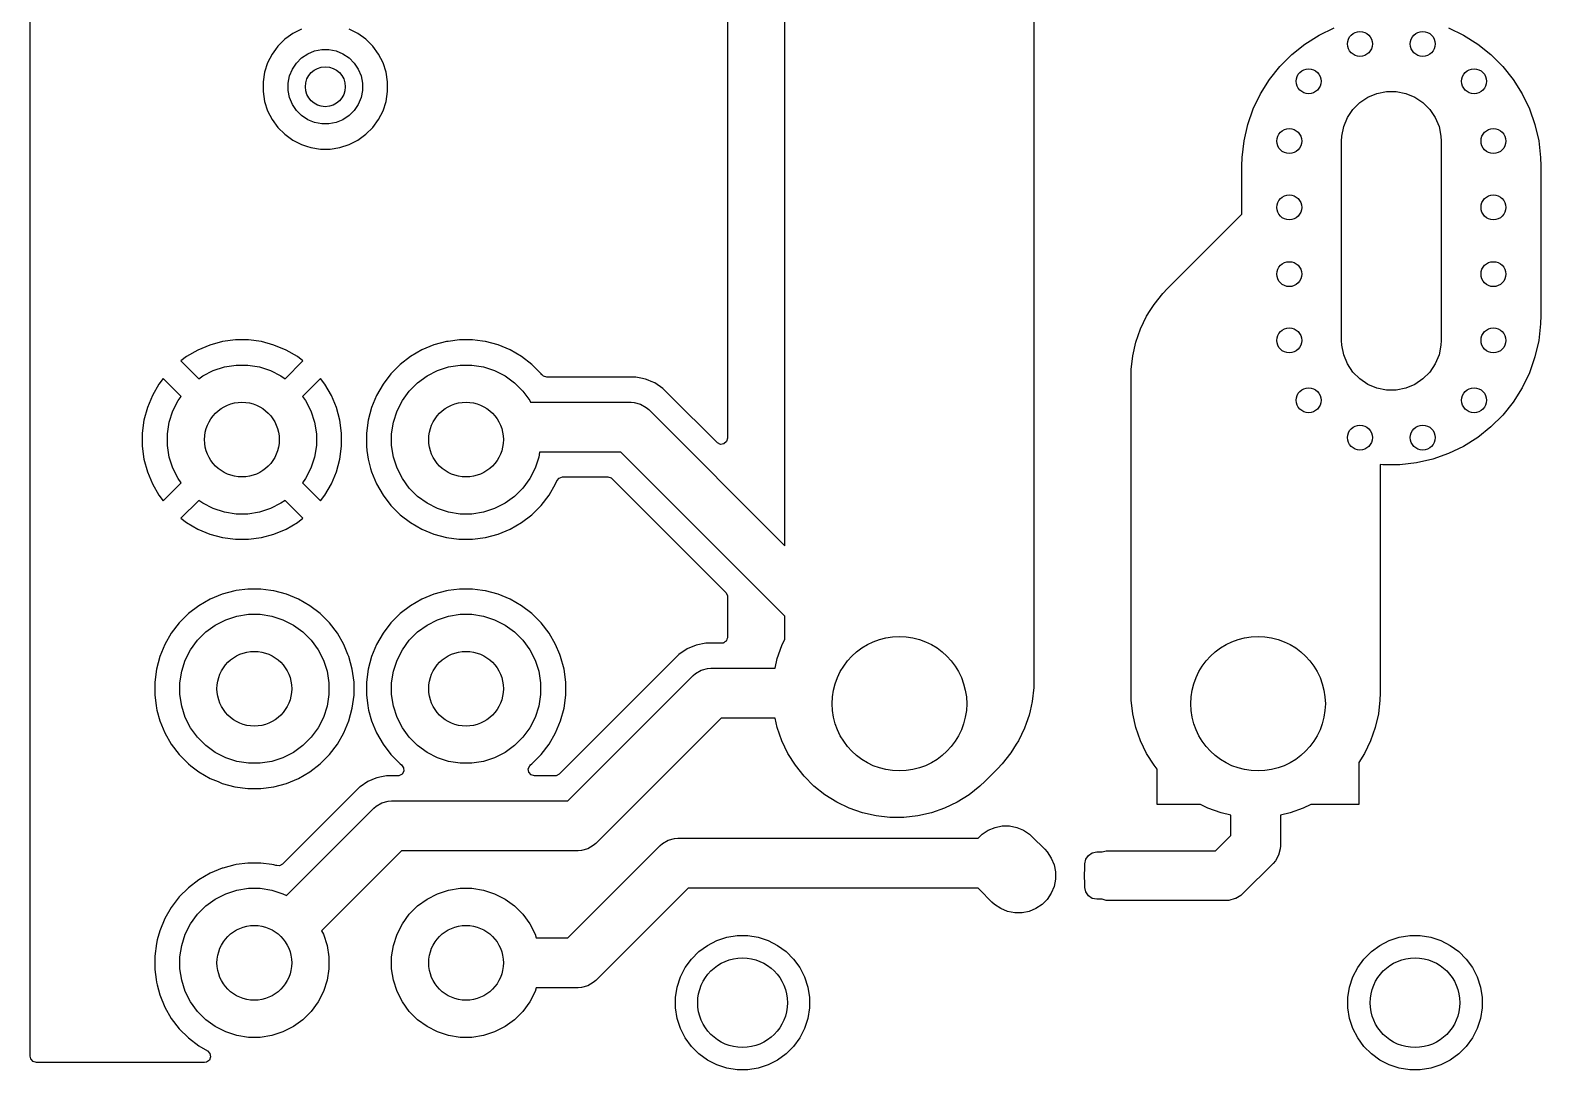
# Model space of a CAD drawing. Extents: x 106.5 to 136.8, y -97.6 to -56.6.
# Drawn here: x 106.5 to 136.82, y -97.65 to -76.79 of the extents above; entities that cross this region are included whole.
import ezdxf

# ---------------------------------------------------------------- set-up
doc = ezdxf.new("R2010")
doc.units = 0
doc.layers.add('BLACK', color=7, linetype='CONTINUOUS')

msp = doc.modelspace()

# ---------------------------------------------------------------- linework, layer by layer
at = {"layer": 'BLACK', "linetype": 'CONTINUOUS'}
for p, q in [((121.65, -87.130394), (121.65, -64.1625)), ((126.65, -64.1625), (126.65, -89.8375)), ((120.5, -70.801362), (120.5, -84.973218)), ((106.5005, -84.868905), (106.5005, -73.302134)), ((111.610351, -76.966173), (111.471174, -77.10535)), ((111.610352, -76.966173), (111.610351, -76.966173)), ((111.610354, -76.966171), (111.610352, -76.966173)), ((111.678741, -76.916484), (111.610354, -76.966171)), ((111.769594, -76.850475), (111.678741, -76.916484)), ((111.944974, -76.761114), (111.769594, -76.850475)), ((113.080405, -76.850475), (112.905029, -76.761116)), ((113.239646, -76.966171), (113.080405, -76.850475)), ((113.378828, -77.105353), (113.239646, -76.966171)), ((132.088986, -77.063314), (132.373843, -76.884327)), ((132.373843, -76.884327), (132.67695, -76.738358)), ((134.97305, -76.738358), (135.276157, -76.884327)), ((135.276157, -76.884327), (135.561014, -77.063314)), ((111.355476, -77.264593), (111.266117, -77.439969)), ((111.421485, -77.17374), (111.355476, -77.264593)), ((111.471172, -77.105353), (111.421485, -77.17374)), ((111.471174, -77.105351), (111.471172, -77.105353)), ((111.471174, -77.10535), (111.471174, -77.105351)), ((111.949205, -77.340241), (112.071452, -77.258558)), ((112.071452, -77.258558), (112.207286, -77.202294)), ((112.207286, -77.202294), (112.351487, -77.17361)), ((112.351487, -77.17361), (112.498513, -77.17361)), ((112.498513, -77.17361), (112.642714, -77.202294)), ((112.642714, -77.202294), (112.778548, -77.258558)), ((112.778548, -77.258558), (112.900795, -77.340241)), ((113.494523, -77.264593), (113.378828, -77.105353)), ((113.583882, -77.439969), (113.494523, -77.264593)), ((131.588074, -77.510957), (131.82596, -77.273071)), ((131.82596, -77.273071), (132.088986, -77.063314)), ((135.561014, -77.063314), (135.82404, -77.273071)), ((135.82404, -77.273071), (136.061926, -77.510957)), ((111.20529, -77.627172), (111.1745, -77.821576)), ((111.266117, -77.439969), (111.20529, -77.627172)), ((111.707295, -77.702285), (111.763559, -77.566451)), ((111.763559, -77.566451), (111.845242, -77.444204)), ((111.845242, -77.444204), (111.949205, -77.340241)), ((112.900795, -77.340241), (113.004758, -77.444204)), ((113.004758, -77.444204), (113.086441, -77.566451)), ((113.086441, -77.566451), (113.142705, -77.702285)), ((113.644709, -77.627172), (113.583882, -77.439969)), ((113.6755, -77.821576), (113.644709, -77.627172)), ((131.378317, -77.773983), (131.588074, -77.510957)), ((136.061926, -77.510957), (136.271683, -77.773983)), ((111.1745, -77.821576), (111.1745, -78.018421)), ((111.678611, -77.846486), (111.707295, -77.702285)), ((111.678611, -77.993512), (111.678611, -77.846486)), ((113.142705, -77.702285), (113.171389, -77.846486)), ((113.171389, -77.846486), (113.171389, -77.993512)), ((113.6755, -78.018421), (113.6755, -77.821576)), ((131.19933, -78.05884), (131.378317, -77.773983)), ((136.271683, -77.773983), (136.45067, -78.05884)), ((111.1745, -78.018421), (111.20529, -78.212825)), ((111.20529, -78.212825), (111.266117, -78.400028)), ((111.707295, -78.137713), (111.678611, -77.993512)), ((111.763559, -78.273547), (111.707295, -78.137713)), ((113.142705, -78.137713), (113.086441, -78.273547)), ((113.171389, -77.993512), (113.142705, -78.137713)), ((113.583884, -78.400024), (113.644709, -78.212825)), ((113.644709, -78.212825), (113.6755, -78.018421)), ((131.053361, -78.361947), (131.19933, -78.05884)), ((133.05199, -78.375604), (133.190607, -78.236987)), ((133.190607, -78.236987), (133.353603, -78.128076)), ((133.353603, -78.128076), (133.534715, -78.053057)), ((133.534715, -78.053057), (133.726983, -78.014812)), ((133.726983, -78.014812), (133.923017, -78.014812)), ((133.923017, -78.014812), (134.115285, -78.053057)), ((134.115285, -78.053057), (134.296397, -78.128076)), ((134.296397, -78.128076), (134.459393, -78.236987)), ((134.459393, -78.236987), (134.59801, -78.375604)), ((136.45067, -78.05884), (136.596639, -78.361947)), ((111.266117, -78.400028), (111.355476, -78.575404)), ((111.845242, -78.395794), (111.763559, -78.273547)), ((111.949205, -78.499757), (111.845242, -78.395794)), ((112.071452, -78.58144), (111.949205, -78.499757)), ((112.900795, -78.499757), (112.778548, -78.58144)), ((113.004758, -78.395794), (112.900795, -78.499757)), ((113.086441, -78.273547), (113.004758, -78.395794)), ((113.494524, -78.575404), (113.583884, -78.400024)), ((130.942248, -78.67949), (131.053361, -78.361947)), ((132.86806, -78.719712), (132.943079, -78.5386)), ((132.943079, -78.5386), (133.05199, -78.375604)), ((134.59801, -78.375604), (134.706921, -78.5386)), ((134.706921, -78.5386), (134.78194, -78.719712)), ((136.596639, -78.361947), (136.707752, -78.67949)), ((111.355476, -78.575404), (111.471172, -78.734645)), ((111.471172, -78.734645), (111.610354, -78.873827)), ((112.207286, -78.637704), (112.071452, -78.58144)), ((112.351487, -78.666388), (112.207286, -78.637704)), ((112.498513, -78.666388), (112.351487, -78.666388)), ((112.642714, -78.637704), (112.498513, -78.666388)), ((112.778548, -78.58144), (112.642714, -78.637704)), ((113.239646, -78.873827), (113.378828, -78.734645)), ((113.378828, -78.734645), (113.494524, -78.575404)), ((130.867387, -79.007478), (130.942248, -78.67949)), ((132.829815, -78.91198), (132.86806, -78.719712)), ((134.78194, -78.719712), (134.820185, -78.91198)), ((136.707752, -78.67949), (136.782613, -79.007478)), ((111.610354, -78.873827), (111.769595, -78.989523)), ((111.769595, -78.989523), (111.852455, -79.031742)), ((111.852455, -79.031742), (111.94497, -79.078881)), ((111.94497, -79.078881), (111.944972, -79.078881)), ((111.944972, -79.078881), (111.944975, -79.078883)), ((111.944975, -79.078883), (112.045317, -79.111486)), ((112.045317, -79.111486), (112.132173, -79.139708)), ((112.132173, -79.139708), (112.326578, -79.170499)), ((112.523422, -79.170499), (112.717826, -79.139708)), ((112.717826, -79.139708), (112.905025, -79.078883)), ((112.905025, -79.078883), (113.080405, -78.989523)), ((113.080405, -78.989523), (113.239646, -78.873827)), ((130.82972, -79.341786), (130.867387, -79.007478)), ((132.825, -79.009997), (132.829815, -78.91198)), ((132.825, -83.009997), (132.825, -79.009997)), ((134.820185, -78.91198), (134.825, -79.009997)), ((134.825, -79.009997), (134.825, -83.009997)), ((136.782613, -79.007478), (136.82028, -79.341786)), ((112.326578, -79.170499), (112.326583, -79.170499)), ((112.326583, -79.170499), (112.523422, -79.170499)), ((130.825, -79.509997), (130.82972, -79.341786)), ((136.82028, -79.341786), (136.825, -79.509997)), ((130.825, -80.474463), (130.825, -79.509997)), ((136.825, -79.509997), (136.825, -82.509997)), ((129.332233, -81.96723), (130.825, -80.474463)), ((129.061097, -82.288319), (129.235895, -82.06913)), ((129.235895, -82.06913), (129.332233, -81.96723)), ((128.911941, -82.5257), (128.986519, -82.407009)), ((128.986519, -82.407009), (129.061097, -82.288319)), ((128.697707, -83.042908), (128.790301, -82.778288)), ((128.790301, -82.778288), (128.911941, -82.5257)), ((136.82028, -82.678208), (136.782613, -83.012516)), ((136.825, -82.509997), (136.82028, -82.678208)), ((110.358979, -83.034222), (110.105744, -83.102075)), ((110.35899, -83.03422), (110.358979, -83.034222)), ((110.618905, -83), (110.35899, -83.03422)), ((110.881094, -83), (110.618905, -83)), ((111.141009, -83.03422), (110.881094, -83)), ((111.14102, -83.034222), (111.141009, -83.03422)), ((111.394255, -83.102075), (111.14102, -83.034222)), ((114.858884, -83.03373), (114.605581, -83.101602)), ((114.887772, -83.029926), (114.858884, -83.03373)), ((115.118872, -82.9995), (114.887772, -83.029926)), ((115.11888, -82.9995), (115.118872, -82.9995)), ((115.38112, -82.9995), (115.11888, -82.9995)), ((115.381127, -82.9995), (115.38112, -82.9995)), ((115.583339, -83.026123), (115.381127, -82.9995)), ((115.641116, -83.03373), (115.583339, -83.026123)), ((115.894419, -83.101602), (115.641116, -83.03373)), ((128.635322, -83.316231), (128.697707, -83.042908)), ((132.829815, -83.108014), (132.825, -83.009997)), ((134.825, -83.009997), (134.820185, -83.108014)), ((136.782613, -83.012516), (136.707752, -83.340504)), ((109.636471, -83.333496), (109.523633, -83.420079)), ((109.863517, -83.202409), (109.636471, -83.333496)), ((109.863528, -83.202404), (109.863517, -83.202409)), ((110.105744, -83.102075), (109.863528, -83.202404)), ((111.636471, -83.202404), (111.394255, -83.102075)), ((111.636482, -83.202409), (111.636471, -83.202404)), ((111.863516, -83.333488), (111.636482, -83.202409)), ((111.863524, -83.333494), (111.863516, -83.333488)), ((111.976365, -83.42008), (111.863524, -83.333494)), ((114.136196, -83.333075), (113.928148, -83.492718)), ((114.363299, -83.201958), (114.136196, -83.333075)), ((114.363309, -83.201953), (114.363299, -83.201958)), ((114.605571, -83.101605), (114.363309, -83.201953)), ((114.605581, -83.101602), (114.605571, -83.101605)), ((115.894421, -83.101603), (115.894419, -83.101602)), ((115.894428, -83.101605), (115.894421, -83.101603)), ((116.13669, -83.201953), (115.894428, -83.101605)), ((116.1367, -83.201958), (116.13669, -83.201953)), ((116.363803, -83.333075), (116.1367, -83.201958)), ((116.571851, -83.492718), (116.363803, -83.333075)), ((128.603933, -83.594821), (128.635322, -83.316231)), ((132.86806, -83.300282), (132.829815, -83.108014)), ((132.943079, -83.481394), (132.86806, -83.300282)), ((134.78194, -83.300282), (134.706921, -83.481394)), ((134.820185, -83.108014), (134.78194, -83.300282)), ((136.707752, -83.340504), (136.596639, -83.658047)), ((109.523633, -83.420079), (109.523633, -83.42008)), ((109.523633, -83.42008), (109.884204, -83.780651)), ((109.966252, -83.72104), (110.175975, -83.614181)), ((110.175975, -83.614181), (110.399832, -83.541445)), ((110.399832, -83.541445), (110.632311, -83.504624)), ((110.632311, -83.504624), (110.867689, -83.504624)), ((110.867689, -83.504624), (111.100168, -83.541445)), ((111.100168, -83.541445), (111.324025, -83.614181)), ((111.324025, -83.614181), (111.533748, -83.72104)), ((111.615794, -83.78065), (111.976365, -83.42008)), ((113.742718, -83.678148), (113.583075, -83.886196)), ((113.928148, -83.492718), (113.742718, -83.678148)), ((114.466252, -83.72104), (114.675975, -83.614181)), ((114.675975, -83.614181), (114.899832, -83.541445)), ((114.899832, -83.541445), (115.132311, -83.504624)), ((115.132311, -83.504624), (115.367689, -83.504624)), ((115.367689, -83.504624), (115.600168, -83.541445)), ((115.600168, -83.541445), (115.824025, -83.614181)), ((115.824025, -83.614181), (116.033748, -83.72104)), ((116.57186, -83.492726), (116.571851, -83.492718)), ((116.757274, -83.67814), (116.57186, -83.492726)), ((116.757277, -83.678144), (116.757274, -83.67814)), ((116.757282, -83.678149), (116.757277, -83.678144)), ((116.773332, -83.699066), (116.757282, -83.678149)), ((128.6, -83.734997), (128.603933, -83.594821)), ((133.05199, -83.64439), (132.943079, -83.481394)), ((133.190607, -83.783007), (133.05199, -83.64439)), ((134.59801, -83.64439), (134.459393, -83.783007)), ((134.706921, -83.481394), (134.59801, -83.64439)), ((136.596639, -83.658047), (136.45067, -83.961154)), ((109.083496, -83.886471), (108.952409, -84.113517)), ((109.170079, -83.773633), (109.083496, -83.886471)), ((109.17008, -83.773633), (109.170079, -83.773633)), ((109.530651, -84.134204), (109.17008, -83.773633)), ((109.884204, -83.780651), (109.966252, -83.72104)), ((111.533748, -83.72104), (111.615794, -83.78065)), ((112.329917, -83.773633), (111.969347, -84.134202)), ((112.329918, -83.773633), (112.329917, -83.773633)), ((112.416505, -83.886475), (112.329918, -83.773633)), ((112.416511, -83.886483), (112.416505, -83.886475)), ((112.54759, -84.113517), (112.416511, -83.886483)), ((113.583075, -83.886196), (113.451958, -84.113299)), ((114.109391, -84.025828), (114.275828, -83.859391)), ((114.275828, -83.859391), (114.466252, -83.72104)), ((116.033748, -83.72104), (116.224172, -83.859391)), ((116.224172, -83.859391), (116.390609, -84.025828)), ((116.774808, -83.700989), (116.773332, -83.699066)), ((116.806143, -83.729815), (116.774808, -83.700989)), ((116.873182, -83.7495), (116.806143, -83.729815)), ((118.661041, -83.7495), (116.873182, -83.7495)), ((118.661044, -83.7495), (118.661041, -83.7495)), ((118.757688, -83.768724), (118.661044, -83.7495)), ((118.854328, -83.787946), (118.757688, -83.768724)), ((118.854332, -83.787948), (118.854328, -83.787946)), ((118.854336, -83.787949), (118.854332, -83.787948)), ((118.907665, -83.810038), (118.854336, -83.787949)), ((118.963815, -83.833296), (118.907665, -83.810038)), ((119.036411, -83.863366), (118.963815, -83.833296)), ((119.03642, -83.863371), (119.036411, -83.863366)), ((119.200281, -83.97286), (119.03642, -83.863371)), ((119.200285, -83.972863), (119.200281, -83.97286)), ((119.343959, -84.116537), (119.200285, -83.972863)), ((128.6, -90.0875), (128.6, -83.734997)), ((133.353603, -83.891918), (133.190607, -83.783007)), ((133.534715, -83.966937), (133.353603, -83.891918)), ((133.726983, -84.005182), (133.534715, -83.966937)), ((134.115285, -83.966937), (133.923017, -84.005182)), ((134.296397, -83.891918), (134.115285, -83.966937)), ((134.459393, -83.783007), (134.296397, -83.891918)), ((136.45067, -83.961154), (136.271683, -84.246011)), ((108.952404, -84.113528), (108.852075, -84.355744)), ((108.952409, -84.113517), (108.952404, -84.113528)), ((109.364181, -84.425975), (109.47104, -84.216252)), ((109.47104, -84.216252), (109.530651, -84.134204)), ((111.969347, -84.134202), (112.02896, -84.216252)), ((112.02896, -84.216252), (112.135819, -84.425975)), ((112.547595, -84.113528), (112.54759, -84.113517)), ((112.647924, -84.355744), (112.547595, -84.113528)), ((113.451953, -84.113309), (113.351605, -84.355571)), ((113.451958, -84.113299), (113.451953, -84.113309)), ((113.864181, -84.425975), (113.97104, -84.216252)), ((113.97104, -84.216252), (114.109391, -84.025828)), ((116.390609, -84.025828), (116.52896, -84.216252)), ((116.52896, -84.216252), (116.546155, -84.25)), ((116.546155, -84.25), (118.5625, -84.25)), ((118.5625, -84.25), (118.627748, -84.254277)), ((118.627748, -84.254277), (118.627763, -84.254277)), ((118.627763, -84.254277), (118.753842, -84.28806)), ((118.753842, -84.28806), (118.866881, -84.353323)), ((119.343979, -84.116559), (119.343959, -84.116537)), ((120.288319, -85.060899), (119.343979, -84.116559)), ((133.923017, -84.005182), (133.726983, -84.005182)), ((136.271683, -84.246011), (136.061926, -84.509037)), ((108.852075, -84.355744), (108.784222, -84.608979)), ((109.291445, -84.649832), (109.364181, -84.425975)), ((112.135819, -84.425975), (112.208555, -84.649832)), ((112.715777, -84.608979), (112.647924, -84.355744)), ((113.351602, -84.355581), (113.28373, -84.608884)), ((113.351605, -84.355571), (113.351602, -84.355581)), ((113.791445, -84.649832), (113.864181, -84.425975)), ((118.866881, -84.353323), (118.866896, -84.353338)), ((118.866896, -84.353338), (118.916053, -84.396447)), ((118.916053, -84.396447), (121.65, -87.130394)), ((136.061926, -84.509037), (135.82404, -84.746923)), ((106.5005, -89.868872), (106.5005, -84.868905)), ((108.78422, -84.60899), (108.75, -84.868905)), ((108.75, -84.868905), (108.75, -85.131094)), ((108.784222, -84.608979), (108.78422, -84.60899)), ((109.254624, -84.882311), (109.291445, -84.649832)), ((109.254624, -85.117689), (109.254624, -84.882311)), ((112.208555, -84.649832), (112.245376, -84.882311)), ((112.245376, -84.882311), (112.245376, -85.117689)), ((112.715779, -84.60899), (112.715777, -84.608979)), ((112.749999, -84.868905), (112.715779, -84.60899)), ((112.75, -84.868919), (112.749999, -84.868905)), ((112.75, -85.13108), (112.75, -84.868919)), ((113.283716, -84.60899), (113.2495, -84.868872)), ((113.2495, -84.868872), (113.2495, -85.131127)), ((113.28373, -84.608884), (113.283716, -84.60899)), ((113.754624, -84.882311), (113.791445, -84.649832)), ((113.754624, -85.117689), (113.754624, -84.882311)), ((135.82404, -84.746923), (135.561014, -84.95668)), ((108.75, -85.131094), (108.78422, -85.391009)), ((109.291445, -85.350168), (109.254624, -85.117689)), ((112.245376, -85.117689), (112.208555, -85.350168)), ((112.715779, -85.391009), (112.749999, -85.131094)), ((112.749999, -85.131094), (112.75, -85.13108)), ((113.2495, -85.131127), (113.261039, -85.218767)), ((113.791445, -85.350168), (113.754624, -85.117689)), ((120.294797, -85.066931), (120.288319, -85.060899)), ((120.358353, -85.095956), (120.294797, -85.066931)), ((120.427511, -85.086012), (120.358353, -85.095956)), ((120.480315, -85.040257), (120.427511, -85.086012)), ((120.5, -84.973218), (120.480315, -85.040257)), ((135.276157, -85.135667), (134.97305, -85.281636)), ((135.561014, -84.95668), (135.276157, -85.135667)), ((108.78422, -85.391009), (108.784222, -85.39102)), ((108.784222, -85.39102), (108.852075, -85.644255)), ((109.364181, -85.574025), (109.291445, -85.350168)), ((112.208555, -85.350168), (112.135819, -85.574025)), ((112.647924, -85.644255), (112.715777, -85.39102)), ((112.715777, -85.39102), (112.715779, -85.391009)), ((113.261039, -85.218767), (113.28373, -85.391116)), ((113.28373, -85.391116), (113.335028, -85.582563)), ((113.864181, -85.574025), (113.791445, -85.350168)), ((116.708555, -85.350168), (116.635819, -85.574025)), ((116.72442, -85.25), (116.708555, -85.350168)), ((118.355394, -85.25), (116.72442, -85.25)), ((121.65, -88.544606), (118.355394, -85.25)), ((133.656789, -85.505277), (133.6, -85.498878)), ((133.6, -85.498878), (133.6, -90.0875)), ((133.993211, -85.505277), (133.656789, -85.505277)), ((134.327519, -85.46761), (133.993211, -85.505277)), ((134.655507, -85.392749), (134.327519, -85.46761)), ((134.97305, -85.281636), (134.655507, -85.392749)), ((108.852075, -85.644255), (108.952404, -85.886471)), ((109.47104, -85.783748), (109.364181, -85.574025)), ((109.53065, -85.865794), (109.47104, -85.783748)), ((112.02896, -85.783748), (111.969348, -85.865796)), ((112.135819, -85.574025), (112.02896, -85.783748)), ((112.547595, -85.886471), (112.647924, -85.644255)), ((113.335028, -85.582563), (113.351602, -85.644418)), ((113.351602, -85.644418), (113.351605, -85.644428)), ((113.351605, -85.644428), (113.451953, -85.88669)), ((113.97104, -85.783748), (113.864181, -85.574025)), ((114.109391, -85.974172), (113.97104, -85.783748)), ((116.52896, -85.783748), (116.390609, -85.974172)), ((116.635819, -85.574025), (116.52896, -85.783748)), ((117.072751, -85.827047), (117.116592, -85.772644)), ((117.116592, -85.772644), (117.182886, -85.750579)), ((117.182886, -85.750579), (117.187312, -85.7505)), ((117.187312, -85.7505), (118.096718, -85.7505)), ((118.096718, -85.7505), (118.163757, -85.770185)), ((118.163757, -85.770185), (118.184399, -85.786819)), ((118.184399, -85.786819), (120.463681, -88.066101)), ((108.952404, -85.886471), (108.952409, -85.886482)), ((108.952409, -85.886482), (109.083488, -86.113516)), ((109.083488, -86.113516), (109.083494, -86.113524)), ((109.083494, -86.113524), (109.17008, -86.226365)), ((109.17008, -86.226365), (109.53065, -85.865794)), ((111.969348, -85.865796), (112.329917, -86.226365)), ((112.329919, -86.226365), (112.416499, -86.113534)), ((112.416499, -86.113534), (112.416511, -86.113516)), ((112.416511, -86.113516), (112.54759, -85.886482)), ((112.54759, -85.886482), (112.547595, -85.886471)), ((113.451953, -85.88669), (113.451958, -85.8867)), ((113.451958, -85.8867), (113.583075, -86.113803)), ((113.583075, -86.113803), (113.742718, -86.321851)), ((114.275828, -86.140609), (114.109391, -85.974172)), ((116.390609, -85.974172), (116.224172, -86.140609)), ((116.757282, -86.321851), (116.916924, -86.113803)), ((116.916924, -86.113803), (117.048043, -85.886697)), ((117.048043, -85.886697), (117.072751, -85.827047)), ((109.884202, -86.219347), (109.523633, -86.579917)), ((109.966252, -86.27896), (109.884202, -86.219347)), ((110.175975, -86.385819), (109.966252, -86.27896)), ((110.399832, -86.458555), (110.175975, -86.385819)), ((111.324025, -86.385819), (111.100168, -86.458555)), ((111.533748, -86.27896), (111.324025, -86.385819)), ((111.615796, -86.219348), (111.533748, -86.27896)), ((111.976365, -86.579917), (111.615796, -86.219348)), ((112.329917, -86.226365), (112.329919, -86.226365)), ((113.742718, -86.321851), (113.742726, -86.32186)), ((113.742726, -86.32186), (113.92814, -86.507274)), ((114.466252, -86.27896), (114.275828, -86.140609)), ((114.675975, -86.385819), (114.466252, -86.27896)), ((114.899832, -86.458555), (114.675975, -86.385819)), ((115.824025, -86.385819), (115.600168, -86.458555)), ((116.033748, -86.27896), (115.824025, -86.385819)), ((116.224172, -86.140609), (116.033748, -86.27896)), ((116.57186, -86.507274), (116.757274, -86.32186)), ((116.757274, -86.32186), (116.757277, -86.321855)), ((116.757277, -86.321855), (116.757282, -86.321851)), ((109.523633, -86.579917), (109.523633, -86.579918)), ((109.523633, -86.579918), (109.636475, -86.666505)), ((109.636475, -86.666505), (109.636483, -86.666511)), ((109.636483, -86.666511), (109.863517, -86.79759)), ((110.632311, -86.495376), (110.399832, -86.458555)), ((110.867689, -86.495376), (110.632311, -86.495376)), ((111.100168, -86.458555), (110.867689, -86.495376)), ((111.636482, -86.79759), (111.863516, -86.666511)), ((111.863516, -86.666511), (111.863534, -86.666499)), ((111.863534, -86.666499), (111.976365, -86.579919)), ((111.976365, -86.579919), (111.976365, -86.579917)), ((113.92814, -86.507274), (113.928148, -86.507281)), ((113.928148, -86.507281), (114.136196, -86.666924)), ((114.136196, -86.666924), (114.363299, -86.798041)), ((115.132311, -86.495376), (114.899832, -86.458555)), ((115.367689, -86.495376), (115.132311, -86.495376)), ((115.600168, -86.458555), (115.367689, -86.495376)), ((116.136697, -86.798043), (116.363803, -86.666924)), ((116.363803, -86.666924), (116.571851, -86.507282)), ((116.571851, -86.507282), (116.571855, -86.507277)), ((116.571855, -86.507277), (116.57186, -86.507274)), ((109.863517, -86.79759), (109.863528, -86.797595)), ((109.863528, -86.797595), (110.105744, -86.897924)), ((110.105744, -86.897924), (110.358979, -86.965777)), ((110.358979, -86.965777), (110.35899, -86.965779)), ((110.35899, -86.965779), (110.618905, -86.999999)), ((110.618905, -86.999999), (110.61892, -87)), ((110.61892, -87), (110.88108, -87)), ((110.88108, -87), (110.881094, -86.999999)), ((110.881094, -86.999999), (111.141009, -86.965779)), ((111.141009, -86.965779), (111.14102, -86.965777)), ((111.14102, -86.965777), (111.394255, -86.897924)), ((111.394255, -86.897924), (111.636471, -86.797595)), ((111.636471, -86.797595), (111.636482, -86.79759)), ((114.363299, -86.798041), (114.363309, -86.798046)), ((114.363309, -86.798046), (114.605571, -86.898394)), ((114.605571, -86.898394), (114.605581, -86.898398)), ((114.605581, -86.898398), (114.858884, -86.96627)), ((114.858884, -86.96627), (115.107188, -86.99896)), ((115.107188, -86.99896), (115.115074, -86.999999)), ((115.115074, -86.999999), (115.11888, -87.0005)), ((115.11888, -87.0005), (115.118887, -87.0005)), ((115.118887, -87.0005), (115.381113, -87.0005)), ((115.381113, -87.0005), (115.38112, -87.0005)), ((115.38112, -87.0005), (115.641116, -86.96627)), ((115.641116, -86.96627), (115.894419, -86.898398)), ((115.894419, -86.898398), (116.136697, -86.798043)), ((110.113299, -88.201958), (109.886196, -88.333075)), ((110.113309, -88.201953), (110.113299, -88.201958)), ((110.355571, -88.101605), (110.113309, -88.201953)), ((110.355581, -88.101602), (110.355571, -88.101605)), ((110.608884, -88.03373), (110.355581, -88.101602)), ((110.637772, -88.029926), (110.608884, -88.03373)), ((110.868872, -87.9995), (110.637772, -88.029926)), ((110.86888, -87.9995), (110.868872, -87.9995)), ((111.13112, -87.9995), (110.86888, -87.9995)), ((111.131127, -87.9995), (111.13112, -87.9995)), ((111.333339, -88.026123), (111.131127, -87.9995)), ((111.391116, -88.03373), (111.333339, -88.026123)), ((111.644419, -88.101602), (111.391116, -88.03373)), ((111.644421, -88.101603), (111.644419, -88.101602)), ((111.644428, -88.101605), (111.644421, -88.101603)), ((111.88669, -88.201953), (111.644428, -88.101605)), ((111.8867, -88.201958), (111.88669, -88.201953)), ((112.113803, -88.333075), (111.8867, -88.201958)), ((114.363299, -88.201958), (114.136196, -88.333075)), ((114.363309, -88.201953), (114.363299, -88.201958)), ((114.605571, -88.101605), (114.363309, -88.201953)), ((114.605581, -88.101602), (114.605571, -88.101605)), ((114.858884, -88.03373), (114.605581, -88.101602)), ((114.887772, -88.029926), (114.858884, -88.03373)), ((115.118872, -87.9995), (114.887772, -88.029926)), ((115.11888, -87.9995), (115.118872, -87.9995)), ((115.38112, -87.9995), (115.11888, -87.9995)), ((115.381127, -87.9995), (115.38112, -87.9995)), ((115.583339, -88.026123), (115.381127, -87.9995)), ((115.641116, -88.03373), (115.583339, -88.026123)), ((115.894419, -88.101602), (115.641116, -88.03373)), ((115.894421, -88.101603), (115.894419, -88.101602)), ((115.894428, -88.101605), (115.894421, -88.101603)), ((116.13669, -88.201953), (115.894428, -88.101605)), ((116.1367, -88.201958), (116.13669, -88.201953)), ((116.363803, -88.333075), (116.1367, -88.201958)), ((120.463681, -88.066101), (120.497166, -88.127424)), ((120.497166, -88.127424), (120.5, -88.153782)), ((120.5, -88.153782), (120.5, -88.963)), ((109.678148, -88.492718), (109.492718, -88.678148)), ((109.886196, -88.333075), (109.678148, -88.492718)), ((110.425975, -88.614181), (110.649832, -88.541445)), ((110.649832, -88.541445), (110.882311, -88.504624)), ((110.882311, -88.504624), (111.117689, -88.504624)), ((111.117689, -88.504624), (111.350168, -88.541445)), ((111.350168, -88.541445), (111.574025, -88.614181)), ((112.321851, -88.492718), (112.113803, -88.333075)), ((112.32186, -88.492726), (112.321851, -88.492718)), ((112.507274, -88.67814), (112.32186, -88.492726)), ((113.928148, -88.492718), (113.742718, -88.678148)), ((114.136196, -88.333075), (113.928148, -88.492718)), ((114.675975, -88.614181), (114.899832, -88.541445)), ((114.899832, -88.541445), (115.132311, -88.504624)), ((115.132311, -88.504624), (115.367689, -88.504624)), ((115.367689, -88.504624), (115.600168, -88.541445)), ((115.600168, -88.541445), (115.824025, -88.614181)), ((116.571851, -88.492718), (116.363803, -88.333075)), ((116.57186, -88.492726), (116.571851, -88.492718)), ((116.757274, -88.67814), (116.57186, -88.492726)), ((121.65, -89.006826), (121.65, -88.544606)), ((109.492718, -88.678148), (109.333075, -88.886196)), ((110.025828, -88.859391), (110.216252, -88.72104)), ((110.216252, -88.72104), (110.425975, -88.614181)), ((111.574025, -88.614181), (111.783748, -88.72104)), ((111.783748, -88.72104), (111.974172, -88.859391)), ((112.507281, -88.678148), (112.507274, -88.67814)), ((112.666924, -88.886196), (112.507281, -88.678148)), ((113.742718, -88.678148), (113.583075, -88.886196)), ((114.275828, -88.859391), (114.466252, -88.72104)), ((114.466252, -88.72104), (114.675975, -88.614181)), ((115.824025, -88.614181), (116.033748, -88.72104)), ((116.033748, -88.72104), (116.224172, -88.859391)), ((116.757281, -88.678148), (116.757274, -88.67814)), ((116.916924, -88.886196), (116.757281, -88.678148)), ((109.201953, -89.113309), (109.101605, -89.355571)), ((109.201958, -89.113299), (109.201953, -89.113309)), ((109.333075, -88.886196), (109.201958, -89.113299)), ((109.72104, -89.216252), (109.859391, -89.025828)), ((109.859391, -89.025828), (110.025828, -88.859391)), ((111.974172, -88.859391), (112.140609, -89.025828)), ((112.140609, -89.025828), (112.27896, -89.216252)), ((112.798041, -89.113299), (112.666924, -88.886196)), ((112.798046, -89.113309), (112.798041, -89.113299)), ((112.879667, -89.31036), (112.798046, -89.113309)), ((113.451953, -89.113309), (113.351605, -89.355571)), ((113.451958, -89.113299), (113.451953, -89.113309)), ((113.583075, -88.886196), (113.451958, -89.113299)), ((113.97104, -89.216252), (114.109391, -89.025828)), ((114.109391, -89.025828), (114.275828, -88.859391)), ((116.224172, -88.859391), (116.390609, -89.025828)), ((116.390609, -89.025828), (116.52896, -89.216252)), ((117.048041, -89.113299), (116.916924, -88.886196)), ((117.048046, -89.113309), (117.048041, -89.113299)), ((117.129667, -89.31036), (117.048046, -89.113309)), ((119.870664, -89.125448), (119.688588, -89.200866)), ((119.870672, -89.125446), (119.870664, -89.125448)), ((120.063957, -89.086999), (119.870672, -89.125446)), ((120.06396, -89.086999), (120.063957, -89.086999)), ((120.261041, -89.086999), (120.06396, -89.086999)), ((120.267155, -89.086999), (120.261041, -89.086999)), ((120.267175, -89.087), (120.267155, -89.086999)), ((120.376, -89.087), (120.267175, -89.087)), ((120.410935, -89.081977), (120.376, -89.087)), ((120.416996, -89.078081), (120.410935, -89.081977)), ((120.427511, -89.075794), (120.416996, -89.078081)), ((120.447478, -89.058492), (120.427511, -89.075794)), ((120.469713, -89.044203), (120.447478, -89.058492)), ((120.473474, -89.035966), (120.469713, -89.044203)), ((120.480315, -89.030039), (120.473474, -89.035966)), ((120.487759, -89.004687), (120.480315, -89.030039)), ((120.498738, -88.980647), (120.487759, -89.004687)), ((120.5, -88.963), (120.497449, -88.971685)), ((120.497449, -88.971685), (120.498738, -88.980647)), ((121.497707, -89.395411), (121.590301, -89.130792)), ((121.590301, -89.130792), (121.65, -89.006826)), ((109.101602, -89.355581), (109.03373, -89.608885)), ((109.101605, -89.355571), (109.101602, -89.355581)), ((109.541445, -89.649832), (109.614181, -89.425975)), ((109.614181, -89.425975), (109.72104, -89.216252)), ((112.27896, -89.216252), (112.385819, -89.425975)), ((112.385819, -89.425975), (112.458555, -89.649832)), ((112.898398, -89.355581), (112.879667, -89.31036)), ((112.96627, -89.608884), (112.898398, -89.355581)), ((113.351602, -89.355581), (113.28373, -89.608885)), ((113.351605, -89.355571), (113.351602, -89.355581)), ((113.791445, -89.649832), (113.864181, -89.425975)), ((113.864181, -89.425975), (113.97104, -89.216252)), ((116.52896, -89.216252), (116.635819, -89.425975)), ((116.635819, -89.425975), (116.708555, -89.649832)), ((119.524715, -89.310362), (117.121899, -91.713181)), ((117.148398, -89.355581), (117.129667, -89.31036)), ((117.21627, -89.608884), (117.148398, -89.355581)), ((119.524719, -89.310359), (119.524715, -89.310362)), ((119.688579, -89.200871), (119.524719, -89.310359)), ((119.688588, -89.200866), (119.688579, -89.200871)), ((121.453864, -89.5875), (121.497707, -89.395411)), ((109.03373, -89.608885), (108.9995, -89.868872)), ((109.504624, -89.882311), (109.541445, -89.649832)), ((112.458555, -89.649832), (112.495376, -89.882311)), ((113.0005, -89.86888), (112.96627, -89.608884)), ((113.28373, -89.608885), (113.2495, -89.868872)), ((113.754624, -89.882311), (113.791445, -89.649832)), ((116.708555, -89.649832), (116.745376, -89.882311)), ((117.2505, -89.86888), (117.21627, -89.608884)), ((117.292894, -92.25), (119.808947, -89.733946)), ((119.808947, -89.733946), (119.858111, -89.69083)), ((119.858111, -89.69083), (119.858119, -89.690823)), ((119.858119, -89.690823), (119.971158, -89.62556)), ((119.971158, -89.62556), (119.997801, -89.61842)), ((119.997801, -89.61842), (120.097237, -89.591777)), ((120.097237, -89.591777), (120.097252, -89.591777)), ((120.097252, -89.591777), (120.1625, -89.5875)), ((120.1625, -89.5875), (121.453864, -89.5875)), ((106.5005, -97.3755), (106.5005, -89.868872)), ((108.9995, -89.868872), (108.9995, -90.131127)), ((109.504624, -90.117689), (109.504624, -89.882311)), ((112.495376, -89.882311), (112.495376, -90.117689)), ((113.0005, -90.13112), (113.0005, -89.86888)), ((113.2495, -89.868872), (113.2495, -90.131127)), ((113.754624, -90.117689), (113.754624, -89.882311)), ((116.745376, -89.882311), (116.745376, -90.117689)), ((117.2505, -90.13112), (117.2505, -89.86888)), ((126.646067, -89.977676), (126.614678, -90.256266)), ((126.65, -89.8375), (126.646067, -89.977676)), ((108.9995, -90.131127), (109.026123, -90.333339)), ((109.026123, -90.333339), (109.03373, -90.391116)), ((109.541445, -90.350168), (109.504624, -90.117689)), ((109.614181, -90.574025), (109.541445, -90.350168)), ((112.458555, -90.350168), (112.385819, -90.574025)), ((112.495376, -90.117689), (112.458555, -90.350168)), ((112.96627, -90.391116), (113.0005, -90.13112)), ((113.2495, -90.131127), (113.276123, -90.333339)), ((113.276123, -90.333339), (113.28373, -90.391116)), ((113.791445, -90.350168), (113.754624, -90.117689)), ((113.864181, -90.574025), (113.791445, -90.350168)), ((116.708555, -90.350168), (116.635819, -90.574025)), ((116.745376, -90.117689), (116.708555, -90.350168)), ((117.21627, -90.391116), (117.2505, -90.13112)), ((126.614678, -90.256266), (126.572501, -90.441053)), ((128.603933, -90.227676), (128.6, -90.0875)), ((128.635322, -90.506266), (128.603933, -90.227676)), ((133.596067, -90.227676), (133.564678, -90.506266)), ((133.6, -90.0875), (133.596067, -90.227676)), ((109.03373, -90.391116), (109.044863, -90.432665)), ((109.044863, -90.432665), (109.101602, -90.644418)), ((109.101602, -90.644418), (109.101605, -90.644428)), ((109.101605, -90.644428), (109.201953, -90.88669)), ((109.72104, -90.783748), (109.614181, -90.574025)), ((112.385819, -90.574025), (112.27896, -90.783748)), ((112.798043, -90.886697), (112.898398, -90.644419)), ((112.898398, -90.644419), (112.96627, -90.391116)), ((113.28373, -90.391116), (113.294863, -90.432665)), ((113.294863, -90.432665), (113.351602, -90.644418)), ((113.351602, -90.644418), (113.351605, -90.644428)), ((113.351605, -90.644428), (113.451953, -90.88669)), ((113.97104, -90.783748), (113.864181, -90.574025)), ((116.635819, -90.574025), (116.52896, -90.783748)), ((117.048043, -90.886697), (117.148398, -90.644419)), ((117.148398, -90.644419), (117.21627, -90.391116)), ((120.369607, -90.5875), (117.853553, -93.103553)), ((121.453864, -90.5875), (120.369607, -90.5875)), ((121.497707, -90.779589), (121.453864, -90.5875)), ((126.552293, -90.52959), (126.494394, -90.695055)), ((126.572501, -90.441053), (126.552293, -90.52959)), ((128.697707, -90.779589), (128.635322, -90.506266)), ((133.564678, -90.506266), (133.502293, -90.779589)), ((109.201953, -90.88669), (109.201958, -90.8867)), ((109.201958, -90.8867), (109.333075, -91.113803)), ((109.859391, -90.974172), (109.72104, -90.783748)), ((112.27896, -90.783748), (112.140609, -90.974172)), ((112.666924, -91.113803), (112.798043, -90.886697)), ((113.451953, -90.88669), (113.451958, -90.8867)), ((113.451958, -90.8867), (113.583075, -91.113803)), ((114.109391, -90.974172), (113.97104, -90.783748)), ((116.52896, -90.783748), (116.390609, -90.974172)), ((116.916924, -91.113803), (117.048043, -90.886697)), ((121.590301, -91.044208), (121.497707, -90.779589)), ((126.459699, -90.794209), (126.338059, -91.046797)), ((126.494394, -90.695055), (126.459699, -90.794209)), ((128.790301, -91.044209), (128.697707, -90.779589)), ((133.502293, -90.779589), (133.409699, -91.044209)), ((109.333075, -91.113803), (109.492718, -91.321851)), ((110.025828, -91.140609), (109.859391, -90.974172)), ((110.216252, -91.27896), (110.025828, -91.140609)), ((111.974172, -91.140609), (111.783748, -91.27896)), ((112.140609, -90.974172), (111.974172, -91.140609)), ((112.507282, -91.321851), (112.666924, -91.113803)), ((113.583075, -91.113803), (113.742718, -91.321851)), ((114.275828, -91.140609), (114.109391, -90.974172)), ((114.466252, -91.27896), (114.275828, -91.140609)), ((116.224172, -91.140609), (116.033748, -91.27896)), ((116.390609, -90.974172), (116.224172, -91.140609)), ((116.757282, -91.321851), (116.916924, -91.113803)), ((121.711942, -91.296797), (121.590301, -91.044208)), ((126.295956, -91.113803), (126.188903, -91.284179)), ((126.338059, -91.046797), (126.295956, -91.113803)), ((128.911941, -91.296797), (128.790301, -91.044209)), ((133.409699, -91.044209), (133.288059, -91.296797)), ((109.492718, -91.321851), (109.492726, -91.32186)), ((109.492726, -91.32186), (109.67814, -91.507274)), ((109.67814, -91.507274), (109.678148, -91.507281)), ((109.678148, -91.507281), (109.678149, -91.507282)), ((109.678149, -91.507282), (109.726388, -91.544297)), ((109.726388, -91.544297), (109.886196, -91.666924)), ((110.425975, -91.385819), (110.216252, -91.27896)), ((110.649832, -91.458555), (110.425975, -91.385819)), ((110.882311, -91.495376), (110.649832, -91.458555)), ((111.117689, -91.495376), (110.882311, -91.495376)), ((111.350168, -91.458555), (111.117689, -91.495376)), ((111.574025, -91.385819), (111.350168, -91.458555)), ((111.783748, -91.27896), (111.574025, -91.385819)), ((112.113803, -91.666924), (112.321851, -91.507282)), ((112.321851, -91.507282), (112.321855, -91.507277)), ((112.321855, -91.507277), (112.32186, -91.507274)), ((112.32186, -91.507274), (112.507274, -91.32186)), ((112.507274, -91.32186), (112.507277, -91.321855)), ((112.507277, -91.321855), (112.507282, -91.321851)), ((113.742718, -91.321851), (113.742726, -91.32186)), ((113.742726, -91.32186), (113.928139, -91.507273)), ((113.928139, -91.507273), (113.928143, -91.507276)), ((113.928143, -91.507276), (113.928149, -91.507282)), ((113.928149, -91.507282), (113.954011, -91.527126)), ((113.954011, -91.527126), (113.995211, -91.583552)), ((114.675975, -91.385819), (114.466252, -91.27896)), ((114.899832, -91.458555), (114.675975, -91.385819)), ((115.132311, -91.495376), (114.899832, -91.458555)), ((115.367689, -91.495376), (115.132311, -91.495376)), ((115.600168, -91.458555), (115.367689, -91.495376)), ((115.824025, -91.385819), (115.600168, -91.458555)), ((116.033748, -91.27896), (115.824025, -91.385819)), ((116.49874, -91.607853), (116.527765, -91.544297)), ((116.527765, -91.544297), (116.545984, -91.52713)), ((116.545984, -91.52713), (116.571851, -91.507282)), ((116.571851, -91.507282), (116.623698, -91.455435)), ((116.623698, -91.455435), (116.757274, -91.32186)), ((116.757274, -91.32186), (116.757277, -91.321855)), ((116.757277, -91.321855), (116.757282, -91.321851)), ((121.861097, -91.534178), (121.711942, -91.296797)), ((122.035895, -91.753367), (121.861097, -91.534178)), ((126.014105, -91.503367), (125.917767, -91.605267)), ((126.188903, -91.284179), (126.014105, -91.503367)), ((129.061098, -91.534178), (128.911941, -91.296797)), ((129.124999, -91.614307), (129.061098, -91.534178)), ((133.288059, -91.296797), (133.174999, -91.47673)), ((133.174999, -91.47673), (133.174999, -92.324997)), ((109.886196, -91.666924), (110.113299, -91.798041)), ((110.113299, -91.798041), (110.113309, -91.798046)), ((110.113309, -91.798046), (110.271006, -91.863366)), ((110.271006, -91.863366), (110.355581, -91.898398)), ((111.644419, -91.898398), (111.886697, -91.798043)), ((111.886697, -91.798043), (112.113803, -91.666924)), ((113.276079, -91.863371), (113.122082, -91.96627)), ((113.276089, -91.863366), (113.276079, -91.863371)), ((113.359315, -91.828892), (113.276089, -91.863366)), ((113.404834, -91.810038), (113.359315, -91.828892)), ((113.458161, -91.787949), (113.404834, -91.810037)), ((113.404834, -91.810037), (113.404834, -91.810038)), ((113.458167, -91.787947), (113.458161, -91.787949)), ((113.554812, -91.768724), (113.458167, -91.787947)), ((113.651455, -91.7495), (113.554812, -91.768724)), ((113.878522, -91.7495), (113.651455, -91.7495)), ((113.903436, -91.746971), (113.878522, -91.7495)), ((113.965153, -91.714219), (113.903436, -91.746971)), ((113.999366, -91.653298), (113.965153, -91.714219)), ((113.995211, -91.583552), (113.999366, -91.653298)), ((116.508684, -91.677011), (116.49874, -91.607853)), ((116.554439, -91.729815), (116.508684, -91.677011)), ((116.621478, -91.7495), (116.554439, -91.729815)), ((117.034218, -91.7495), (116.621478, -91.7495)), ((117.060576, -91.746666), (117.034218, -91.7495)), ((117.121899, -91.713181), (117.060576, -91.746666)), ((122.234133, -91.951605), (122.035895, -91.753367)), ((125.667767, -91.855267), (125.565867, -91.951605)), ((125.917767, -91.605267), (125.667767, -91.855267)), ((129.124999, -92.324997), (129.124999, -91.614307)), ((110.355581, -91.898398), (110.608884, -91.96627)), ((110.608884, -91.96627), (110.86888, -92.0005)), ((110.86888, -92.0005), (110.868887, -92.0005)), ((110.868887, -92.0005), (111.131113, -92.0005)), ((111.131113, -92.0005), (111.13112, -92.0005)), ((111.13112, -92.0005), (111.391116, -91.96627)), ((111.391116, -91.96627), (111.644419, -91.898398)), ((113.112214, -91.972863), (111.56811, -93.516968)), ((113.112215, -91.972862), (113.112214, -91.972863)), ((113.122081, -91.966271), (113.112215, -91.972862)), ((113.122082, -91.96627), (113.122081, -91.966271)), ((122.453322, -92.126403), (122.234133, -91.951605)), ((122.690703, -92.275558), (122.453322, -92.126403)), ((125.346678, -92.126403), (125.109297, -92.275558)), ((125.565867, -91.951605), (125.346678, -92.126403)), ((111.643376, -94.149517), (113.396446, -92.396447)), ((113.396446, -92.396447), (113.44561, -92.353331)), ((113.44561, -92.353331), (113.445619, -92.353323)), ((113.445619, -92.353323), (113.558658, -92.28806)), ((113.558658, -92.28806), (113.684737, -92.254277)), ((113.684737, -92.254277), (113.684752, -92.254277)), ((113.684752, -92.254277), (113.75, -92.25)), ((113.75, -92.25), (117.292894, -92.25)), ((122.943292, -92.397199), (122.690703, -92.275558)), ((123.207911, -92.489793), (122.943292, -92.397199)), ((124.856708, -92.397199), (124.592089, -92.489793)), ((125.109297, -92.275558), (124.856708, -92.397199)), ((129.993362, -92.324997), (129.124999, -92.324997)), ((130.143291, -92.397199), (129.993362, -92.324997)), ((130.407911, -92.489793), (130.143291, -92.397199)), ((132.056709, -92.397199), (131.792089, -92.489793)), ((132.206638, -92.324997), (132.056709, -92.397199)), ((133.174999, -92.324997), (132.206638, -92.324997)), ((123.481234, -92.552177), (123.207911, -92.489793)), ((123.759824, -92.583566), (123.481234, -92.552177)), ((124.040176, -92.583566), (123.759824, -92.583566)), ((124.318766, -92.552177), (124.040176, -92.583566)), ((124.592089, -92.489793), (124.318766, -92.552177)), ((125.733953, -92.838559), (125.869787, -92.782294)), ((125.869787, -92.782294), (126.013987, -92.753611)), ((126.013987, -92.753611), (126.161013, -92.753611)), ((126.161013, -92.753611), (126.305213, -92.782294)), ((126.305213, -92.782294), (126.441047, -92.838559)), ((130.6, -92.533636), (130.407911, -92.489793)), ((130.6, -92.942894), (130.6, -92.533636)), ((131.792089, -92.489793), (131.6, -92.533636)), ((131.6, -92.533636), (131.6, -93.15)), ((119.195619, -93.103323), (119.308658, -93.03806)), ((119.308658, -93.03806), (119.434737, -93.004277)), ((119.434737, -93.004277), (119.434752, -93.004277)), ((119.434752, -93.004277), (119.5, -93)), ((119.5, -93), (125.531947, -93)), ((125.531947, -93), (125.611705, -92.920242)), ((125.611705, -92.920242), (125.733953, -92.838559)), ((126.441047, -92.838559), (126.563295, -92.920242)), ((126.563295, -92.920242), (126.61783, -92.96967)), ((126.61783, -92.96967), (126.86783, -93.21967)), ((130.292894, -93.25), (130.6, -92.942894)), ((113.957107, -93.25), (112.350482, -94.856623)), ((117.5, -93.25), (113.957107, -93.25)), ((117.292894, -95), (119.146447, -93.146447)), ((117.565248, -93.245723), (117.5, -93.25)), ((117.565263, -93.245723), (117.565248, -93.245723)), ((117.691342, -93.21194), (117.565263, -93.245723)), ((117.804381, -93.146677), (117.691342, -93.21194)), ((117.804396, -93.146661), (117.804381, -93.146677)), ((117.853553, -93.103553), (117.804396, -93.146661)), ((119.146447, -93.146447), (119.19561, -93.103331)), ((119.19561, -93.103331), (119.195619, -93.103323)), ((126.86783, -93.21967), (126.917258, -93.274205)), ((126.917258, -93.274205), (126.998941, -93.396453)), ((126.998941, -93.396453), (127.055205, -93.532286)), ((127.693079, -93.421613), (127.744562, -93.344562)), ((127.744562, -93.344562), (127.821613, -93.293079)), ((127.821613, -93.293079), (127.9125, -93.275)), ((127.9125, -93.275), (128.0199, -93.275)), ((128.0199, -93.275), (128.097237, -93.254278)), ((128.097237, -93.254278), (128.1625, -93.25)), ((128.1625, -93.25), (130.292894, -93.25)), ((131.56194, -93.341342), (131.496677, -93.454381)), ((131.595723, -93.215263), (131.56194, -93.341342)), ((131.6, -93.15), (131.595723, -93.215247)), ((131.595723, -93.215247), (131.595723, -93.215263)), ((110.113299, -93.701958), (109.886196, -93.833075)), ((110.113309, -93.701953), (110.113299, -93.701958)), ((110.355571, -93.601605), (110.113309, -93.701953)), ((110.355581, -93.601602), (110.355571, -93.601605)), ((110.367005, -93.598541), (110.355581, -93.601602)), ((110.608884, -93.53373), (110.367005, -93.598541)), ((110.637772, -93.529926), (110.608884, -93.53373)), ((110.868872, -93.4995), (110.637772, -93.529926)), ((110.86888, -93.4995), (110.868872, -93.4995)), ((111.13112, -93.4995), (110.86888, -93.4995)), ((111.131127, -93.4995), (111.13112, -93.4995)), ((111.347662, -93.528009), (111.131127, -93.4995)), ((111.391116, -93.53373), (111.347662, -93.528009)), ((111.429271, -93.543953), (111.391116, -93.53373)), ((111.448337, -93.549062), (111.429271, -93.543953)), ((111.506787, -93.550453), (111.448337, -93.549062)), ((111.56811, -93.516968), (111.506787, -93.550453)), ((127.055205, -93.532286), (127.083888, -93.676487)), ((127.083888, -93.676487), (127.083888, -93.823513)), ((127.666778, -93.684737), (127.675, -93.654051)), ((127.666778, -93.815263), (127.666778, -93.684737)), ((127.675, -93.5125), (127.693079, -93.421613)), ((127.675, -93.654051), (127.675, -93.5125)), ((131.453553, -93.503553), (130.853553, -94.103553)), ((131.496668, -93.454389), (131.453553, -93.503553)), ((131.496677, -93.454381), (131.496668, -93.454389)), ((109.678148, -93.992718), (109.492718, -94.178148)), ((109.886196, -93.833075), (109.678148, -93.992718)), ((110.649832, -94.041445), (110.882311, -94.004624)), ((110.882311, -94.004624), (111.117689, -94.004624)), ((111.117689, -94.004624), (111.350168, -94.041445)), ((114.899832, -94.041445), (115.132311, -94.004624)), ((115.132311, -94.004624), (115.367689, -94.004624)), ((115.367689, -94.004624), (115.600168, -94.041445)), ((119.707106, -94), (117.853553, -95.853553)), ((125.52968, -94), (119.707106, -94)), ((125.55717, -94.03033), (125.52968, -94)), ((127.055205, -93.967713), (126.998941, -94.103547)), ((127.083888, -93.823513), (127.055205, -93.967713)), ((127.675, -93.845948), (127.666778, -93.815263)), ((127.675, -93.9875), (127.675, -93.845948)), ((127.693079, -94.078387), (127.675, -93.9875)), ((109.492718, -94.178148), (109.333075, -94.386196)), ((110.025828, -94.359391), (110.216252, -94.22104)), ((110.216252, -94.22104), (110.425975, -94.114181)), ((110.425975, -94.114181), (110.649832, -94.041445)), ((111.350168, -94.041445), (111.574025, -94.114181)), ((111.574025, -94.114181), (111.643376, -94.149517)), ((114.275828, -94.359391), (114.466252, -94.22104)), ((114.466252, -94.22104), (114.675975, -94.114181)), ((114.675975, -94.114181), (114.899832, -94.041445)), ((115.600168, -94.041445), (115.824025, -94.114181)), ((115.824025, -94.114181), (116.033748, -94.22104)), ((116.033748, -94.22104), (116.224172, -94.359391)), ((125.80717, -94.28033), (125.55717, -94.03033)), ((125.861705, -94.329758), (125.80717, -94.28033)), ((126.917258, -94.225795), (126.813295, -94.329758)), ((126.998941, -94.103547), (126.917258, -94.225795)), ((127.744562, -94.155438), (127.693079, -94.078387)), ((127.821613, -94.206921), (127.744562, -94.155438)), ((127.9125, -94.225), (127.821613, -94.206921)), ((128.0199, -94.225), (127.9125, -94.225)), ((128.097237, -94.245722), (128.0199, -94.225)), ((128.1625, -94.25), (128.097237, -94.245722)), ((130.5, -94.25), (128.1625, -94.25)), ((130.565248, -94.245723), (130.5, -94.25)), ((130.565263, -94.245723), (130.565248, -94.245723)), ((130.691342, -94.21194), (130.565263, -94.245723)), ((130.700035, -94.206921), (130.691342, -94.21194)), ((130.804381, -94.146677), (130.700035, -94.206921)), ((130.804396, -94.146661), (130.804381, -94.146677)), ((130.853553, -94.103553), (130.804396, -94.146661)), ((109.333075, -94.386196), (109.201958, -94.613299)), ((109.72104, -94.716252), (109.859391, -94.525828)), ((109.859391, -94.525828), (110.025828, -94.359391)), ((113.97104, -94.716252), (114.109391, -94.525828)), ((114.109391, -94.525828), (114.275828, -94.359391)), ((116.224172, -94.359391), (116.390609, -94.525828)), ((116.390609, -94.525828), (116.52896, -94.716252)), ((125.983953, -94.411441), (125.861705, -94.329758)), ((126.119786, -94.467705), (125.983953, -94.411441)), ((126.263987, -94.496388), (126.119786, -94.467705)), ((126.411013, -94.496388), (126.263987, -94.496388)), ((126.555213, -94.467705), (126.411013, -94.496388)), ((126.691047, -94.411441), (126.555213, -94.467705)), ((126.813295, -94.329758), (126.691047, -94.411441)), ((109.101602, -94.855581), (109.052279, -95.03966)), ((109.101605, -94.855571), (109.101602, -94.855581)), ((109.201953, -94.613309), (109.101605, -94.855571)), ((109.201958, -94.613299), (109.201953, -94.613309)), ((109.614181, -94.925975), (109.72104, -94.716252)), ((112.350482, -94.856623), (112.385819, -94.925975)), ((113.864181, -94.925975), (113.97104, -94.716252)), ((116.52896, -94.716252), (116.635819, -94.925975)), ((109.03373, -95.108885), (108.9995, -95.368872)), ((109.052279, -95.03966), (109.03373, -95.108885)), ((109.504624, -95.382311), (109.541445, -95.149832)), ((109.541445, -95.149832), (109.614181, -94.925975)), ((112.385819, -94.925975), (112.458555, -95.149832)), ((112.458555, -95.149832), (112.495376, -95.382311)), ((113.754624, -95.382311), (113.791445, -95.149832)), ((113.791445, -95.149832), (113.864181, -94.925975)), ((116.635819, -94.925975), (116.659871, -95)), ((116.659871, -95), (117.292894, -95)), ((119.923244, -95.273449), (120.094626, -95.148933)), ((120.094626, -95.148933), (120.283376, -95.05276)), ((120.283376, -95.05276), (120.484848, -94.987298)), ((120.484848, -94.987298), (120.694079, -94.954159)), ((120.694079, -94.954159), (120.905919, -94.954159)), ((120.905919, -94.954159), (121.11515, -94.987298)), ((121.11515, -94.987298), (121.316622, -95.05276)), ((121.316622, -95.05276), (121.505372, -95.148933)), ((121.505372, -95.148933), (121.676754, -95.273449)), ((133.423245, -95.273452), (133.594627, -95.148936)), ((133.594627, -95.148936), (133.783377, -95.052763)), ((133.783377, -95.052763), (133.984849, -94.987301)), ((133.984849, -94.987301), (134.19408, -94.954162)), ((134.19408, -94.954162), (134.40592, -94.954162)), ((134.40592, -94.954162), (134.615151, -94.987301)), ((134.615151, -94.987301), (134.816623, -95.052763)), ((134.816623, -95.052763), (135.005373, -95.148936)), ((135.005373, -95.148936), (135.176755, -95.273452)), ((108.9995, -95.368872), (108.9995, -95.631127)), ((109.504624, -95.617689), (109.504624, -95.382311)), ((112.495376, -95.382311), (112.495376, -95.617689)), ((113.754624, -95.617689), (113.754624, -95.382311)), ((119.648935, -95.594624), (119.773451, -95.423242)), ((119.773451, -95.423242), (119.923244, -95.273449)), ((121.676754, -95.273449), (121.826547, -95.423242)), ((121.826547, -95.423242), (121.951063, -95.594624)), ((133.148936, -95.594627), (133.273452, -95.423245)), ((133.273452, -95.423245), (133.423245, -95.273452)), ((135.176755, -95.273452), (135.326548, -95.423245)), ((135.326548, -95.423245), (135.451064, -95.594627)), ((108.9995, -95.631127), (109.026123, -95.833339)), ((109.541445, -95.850168), (109.504624, -95.617689)), ((112.495376, -95.617689), (112.458555, -95.850168)), ((113.791445, -95.850168), (113.754624, -95.617689)), ((119.4873, -95.984846), (119.552762, -95.783374)), ((119.552762, -95.783374), (119.648935, -95.594624)), ((121.951063, -95.594624), (122.047236, -95.783374)), ((122.047236, -95.783374), (122.112698, -95.984846)), ((132.987301, -95.984849), (133.052763, -95.783377)), ((133.052763, -95.783377), (133.148936, -95.594627)), ((135.451064, -95.594627), (135.547237, -95.783377)), ((135.547237, -95.783377), (135.612699, -95.984849)), ((109.026123, -95.833339), (109.03373, -95.891116)), ((109.03373, -95.891116), (109.046349, -95.938211)), ((109.046349, -95.938211), (109.101602, -96.144418)), ((109.614181, -96.074025), (109.541445, -95.850168)), ((109.72104, -96.283748), (109.614181, -96.074025)), ((112.385819, -96.074025), (112.27896, -96.283748)), ((112.458555, -95.850168), (112.385819, -96.074025)), ((113.864181, -96.074025), (113.791445, -95.850168)), ((113.97104, -96.283748), (113.864181, -96.074025)), ((116.635819, -96.074025), (116.52896, -96.283748)), ((116.659871, -96), (116.635819, -96.074025)), ((117.5, -96), (116.659871, -96)), ((117.565248, -95.995723), (117.5, -96)), ((117.565263, -95.995723), (117.565248, -95.995723)), ((117.691342, -95.96194), (117.565263, -95.995723)), ((117.804381, -95.896677), (117.691342, -95.96194)), ((117.804396, -95.896661), (117.804381, -95.896677)), ((117.853553, -95.853553), (117.804396, -95.896661)), ((119.454161, -96.194077), (119.4873, -95.984846)), ((122.112698, -95.984846), (122.145837, -96.194077)), ((132.954162, -96.19408), (132.987301, -95.984849)), ((135.612699, -95.984849), (135.645838, -96.19408)), ((109.101602, -96.144418), (109.101605, -96.144428)), ((109.101605, -96.144428), (109.201953, -96.38669)), ((109.201953, -96.38669), (109.201958, -96.3867)), ((109.201958, -96.3867), (109.333075, -96.613803)), ((109.859391, -96.474172), (109.72104, -96.283748)), ((112.27896, -96.283748), (112.140609, -96.474172)), ((114.109391, -96.474172), (113.97104, -96.283748)), ((116.52896, -96.283748), (116.390609, -96.474172)), ((119.454161, -96.405917), (119.454161, -96.194077)), ((119.4873, -96.615148), (119.454161, -96.405917)), ((122.145837, -96.405917), (122.112698, -96.615148)), ((122.145837, -96.194077), (122.145837, -96.405917)), ((132.954162, -96.40592), (132.954162, -96.19408)), ((132.987301, -96.615151), (132.954162, -96.40592)), ((135.645838, -96.40592), (135.612699, -96.615151)), ((135.645838, -96.19408), (135.645838, -96.40592)), ((109.333075, -96.613803), (109.492718, -96.821851)), ((110.025828, -96.640609), (109.859391, -96.474172)), ((110.216252, -96.77896), (110.025828, -96.640609)), ((111.974172, -96.640609), (111.783748, -96.77896)), ((112.140609, -96.474172), (111.974172, -96.640609)), ((114.275828, -96.640609), (114.109391, -96.474172)), ((114.466252, -96.77896), (114.275828, -96.640609)), ((116.224172, -96.640609), (116.033748, -96.77896)), ((116.390609, -96.474172), (116.224172, -96.640609)), ((119.552762, -96.81662), (119.4873, -96.615148)), ((122.112698, -96.615148), (122.047236, -96.81662)), ((133.052763, -96.816623), (132.987301, -96.615151)), ((135.612699, -96.615151), (135.547237, -96.816623)), ((109.492718, -96.821851), (109.492726, -96.82186)), ((109.492726, -96.82186), (109.67814, -97.007274)), ((109.67814, -97.007274), (109.678148, -97.007281)), ((109.678148, -97.007281), (109.886196, -97.166924)), ((110.425975, -96.885819), (110.216252, -96.77896)), ((110.649832, -96.958555), (110.425975, -96.885819)), ((110.882311, -96.995376), (110.649832, -96.958555)), ((111.117689, -96.995376), (110.882311, -96.995376)), ((111.350168, -96.958555), (111.117689, -96.995376)), ((111.574025, -96.885819), (111.350168, -96.958555)), ((111.783748, -96.77896), (111.574025, -96.885819)), ((114.675975, -96.885819), (114.466252, -96.77896)), ((114.899832, -96.958555), (114.675975, -96.885819)), ((115.132311, -96.995376), (114.899832, -96.958555)), ((115.367689, -96.995376), (115.132311, -96.995376)), ((115.600168, -96.958555), (115.367689, -96.995376)), ((115.824025, -96.885819), (115.600168, -96.958555)), ((116.033748, -96.77896), (115.824025, -96.885819)), ((119.648935, -97.00537), (119.552762, -96.81662)), ((119.773451, -97.176752), (119.648935, -97.00537)), ((121.951063, -97.00537), (121.826547, -97.176752)), ((122.047236, -96.81662), (121.951063, -97.00537)), ((133.148936, -97.005373), (133.052763, -96.816623)), ((133.273452, -97.176755), (133.148936, -97.005373)), ((135.451064, -97.005373), (135.326548, -97.176755)), ((135.547237, -96.816623), (135.451064, -97.005373)), ((109.886196, -97.166924), (110.061462, -97.268113)), ((110.061462, -97.268113), (110.109677, -97.31868)), ((110.109677, -97.31868), (110.122901, -97.387287)), ((119.923244, -97.326545), (119.773451, -97.176752)), ((120.094626, -97.451061), (119.923244, -97.326545)), ((121.676754, -97.326545), (121.505372, -97.451061)), ((121.826547, -97.176752), (121.676754, -97.326545)), ((133.423245, -97.326548), (133.273452, -97.176755)), ((133.594627, -97.451064), (133.423245, -97.326548)), ((135.176755, -97.326548), (135.005373, -97.451064)), ((135.326548, -97.176755), (135.176755, -97.326548)), ((106.511706, -97.427011), (106.5005, -97.3755)), ((106.557461, -97.479815), (106.511706, -97.427011)), ((106.6245, -97.4995), (106.557461, -97.479815)), ((109.999462, -97.4995), (106.6245, -97.4995)), ((110.040019, -97.49268), (109.999462, -97.4995)), ((110.096933, -97.452151), (110.040019, -97.49268)), ((110.122901, -97.387287), (110.096933, -97.452151)), ((120.283376, -97.547234), (120.094626, -97.451061)), ((120.484848, -97.612696), (120.283376, -97.547234)), ((120.694079, -97.645835), (120.484848, -97.612696)), ((121.11515, -97.612696), (120.905919, -97.645835)), ((121.316622, -97.547234), (121.11515, -97.612696)), ((121.505372, -97.451061), (121.316622, -97.547234)), ((133.783377, -97.547237), (133.594627, -97.451064)), ((133.984849, -97.612699), (133.783377, -97.547237)), ((134.19408, -97.645838), (133.984849, -97.612699)), ((134.615151, -97.612699), (134.40592, -97.645838)), ((134.816623, -97.547237), (134.615151, -97.612699)), ((135.005373, -97.451064), (134.816623, -97.547237)), ((120.905919, -97.645835), (120.694079, -97.645835)), ((134.40592, -97.645838), (134.19408, -97.645838))]:
    msp.add_line(p, q, dxfattribs=at)
at = {"layer": 'BLACK'}
for centre, radius in [((133.195004, -77.060002), 0.25), ((134.454999, -77.060003), 0.25), ((112.425, -77.919999), 0.4), ((132.165002, -77.81), 0.25), ((135.485, -77.809999), 0.25), ((131.775002, -79.010002), 0.25), ((135.875001, -79.009996), 0.25), ((131.775002, -80.340001), 0.25), ((135.874998, -80.339997), 0.25), ((131.775, -81.679999), 0.25), ((135.875, -81.679999), 0.25), ((131.774998, -83.009998), 0.25), ((135.875, -83.009997), 0.25), ((132.165003, -84.209996), 0.25), ((135.485001, -84.209996), 0.25), ((110.75, -85), 0.75), ((115.25, -85), 0.75), ((133.195, -84.959999), 0.25), ((134.455, -84.959997), 0.25), ((123.949999, -90.299997), 1.35), ((131.149999, -90.299997), 1.35), ((111, -90), 0.75), ((115.25, -90), 0.75), ((111, -95.5), 0.75), ((115.25, -95.5), 0.75), ((120.799999, -96.299997), 0.9), ((134.3, -96.3), 0.9)]:
    msp.add_circle(centre, radius, dxfattribs=at)

doc.saveas('drawing.dxf')
